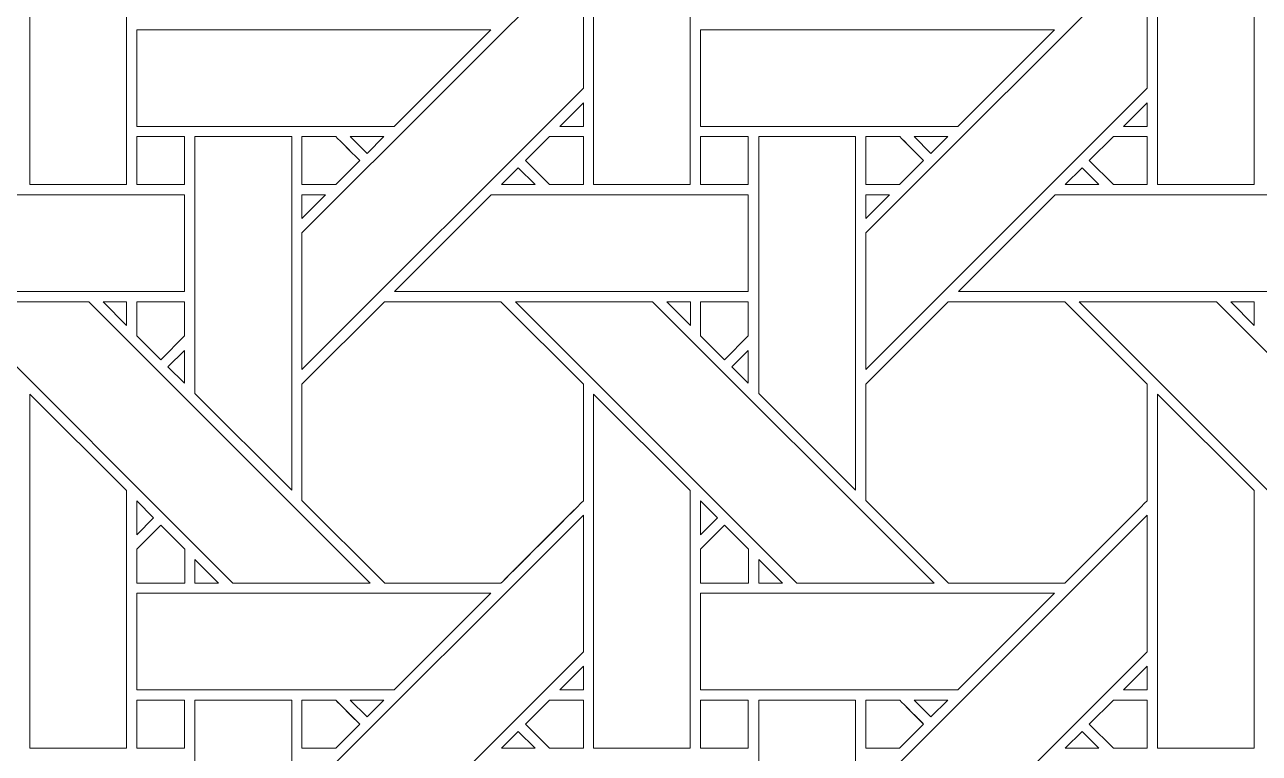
# Model space of a CAD drawing. Header units: inches. Extents: x 3.4 to 21.4, y 0.1 to 18.1.
# Drawn here: x 16.898 to 18.975, y 9.046 to 10.272 of the extents above; entities that cross this region are included whole.
import ezdxf

# ---------------------------------------------------------------- set-up
doc = ezdxf.new("R2010")
doc.units = ezdxf.units.IN
doc.header["$MEASUREMENT"] = 0
doc.layers.add('Design', color=7, linetype='Continuous', lineweight=0)

msp = doc.modelspace()

# ---------------------------------------------------------------- linework, layer by layer
at = {"layer": 'Design'}
for points, knots in [([(12.3829, 18.0948), (7.4123, 18.0948), (3.3829, 14.0653), (3.3829, 9.0948), (3.3829, 4.1242), (7.4123, 0.0948), (12.3829, 0.0948), (17.3534, 0.0948), (21.3829, 4.1242), (21.3829, 9.0948), (21.3829, 14.0653), (17.3534, 18.0948), (12.3829, 18.0948)], [0, 0, 0, 0, 1, 1, 1, 2, 2, 2, 3, 3, 3, 4, 4, 4, 4]), ([(12.3829, 17.2202), (7.8953, 17.2202), (4.2574, 13.5823), (4.2574, 9.0948), (4.2574, 4.6072), (7.8953, 0.9693), (12.3829, 0.9693), (16.8704, 0.9693), (20.5083, 4.6072), (20.5083, 9.0948), (20.5083, 13.5823), (16.8704, 17.2202), (12.3829, 17.2202)], [0, 0, 0, 0, 1, 1, 1, 2, 2, 2, 3, 3, 3, 4, 4, 4, 4]), ([(16.9061, 10.0031), (16.9061, 10.0031), (16.9061, 10.599), (16.9061, 10.599), (16.9061, 10.599), (17.0689, 10.4368), (17.0689, 10.4368), (17.0689, 10.4368), (17.0689, 10.0031), (17.0689, 10.0031), (17.0689, 10.0031), (16.9061, 10.0031), (16.9061, 10.0031)], [0, 0, 0, 0, 1, 1, 1, 2, 2, 2, 3, 3, 3, 4, 4, 4, 4]), ([(17.8548, 10.0031), (17.8548, 10.0031), (17.8548, 10.599), (17.8548, 10.599), (17.8548, 10.599), (18.0176, 10.4368), (18.0176, 10.4368), (18.0176, 10.4368), (18.0176, 10.0031), (18.0176, 10.0031), (18.0176, 10.0031), (17.8548, 10.0031), (17.8548, 10.0031)], [0, 0, 0, 0, 1, 1, 1, 2, 2, 2, 3, 3, 3, 4, 4, 4, 4]), ([(18.8036, 10.0031), (18.8036, 10.0031), (18.8036, 10.599), (18.8036, 10.599), (18.8036, 10.599), (18.9663, 10.4368), (18.9663, 10.4368), (18.9663, 10.4368), (18.9663, 10.0031), (18.9663, 10.0031), (18.9663, 10.0031), (18.8036, 10.0031), (18.8036, 10.0031)], [0, 0, 0, 0, 1, 1, 1, 2, 2, 2, 3, 3, 3, 4, 4, 4, 4]), ([(17.8377, 10.1654), (17.8377, 10.1654), (17.364, 9.6917), (17.364, 9.6917), (17.364, 9.6917), (17.364, 9.9218), (17.364, 9.9218), (17.364, 9.9218), (17.8377, 10.3954), (17.8377, 10.3954), (17.8377, 10.3954), (17.8377, 10.1654), (17.8377, 10.1654)], [0, 0, 0, 0, 1, 1, 1, 2, 2, 2, 3, 3, 3, 4, 4, 4, 4]), ([(18.7864, 10.1654), (18.7864, 10.1654), (18.3128, 9.6917), (18.3128, 9.6917), (18.3128, 9.6917), (18.3128, 9.9218), (18.3128, 9.9218), (18.3128, 9.9218), (18.7864, 10.3954), (18.7864, 10.3954), (18.7864, 10.3954), (18.7864, 10.1654), (18.7864, 10.1654)], [0, 0, 0, 0, 1, 1, 1, 2, 2, 2, 3, 3, 3, 4, 4, 4, 4]), ([(17.5191, 10.1012), (17.5191, 10.1012), (17.0862, 10.1012), (17.0862, 10.1012), (17.0862, 10.1012), (17.0862, 10.2639), (17.0862, 10.2639), (17.0862, 10.2639), (17.6819, 10.2639), (17.6819, 10.2639), (17.6819, 10.2639), (17.5191, 10.1012), (17.5191, 10.1012)], [0, 0, 0, 0, 1, 1, 1, 2, 2, 2, 3, 3, 3, 4, 4, 4, 4]), ([(18.4679, 10.1012), (18.4679, 10.1012), (18.0349, 10.1012), (18.0349, 10.1012), (18.0349, 10.1012), (18.0349, 10.2639), (18.0349, 10.2639), (18.0349, 10.2639), (18.6306, 10.2639), (18.6306, 10.2639), (18.6306, 10.2639), (18.4679, 10.1012), (18.4679, 10.1012)], [0, 0, 0, 0, 1, 1, 1, 2, 2, 2, 3, 3, 3, 4, 4, 4, 4]), ([(17.8377, 10.141), (17.8377, 10.141), (17.8377, 10.1012), (17.8377, 10.1012), (17.8377, 10.1012), (17.7979, 10.1012), (17.7979, 10.1012), (17.7979, 10.1012), (17.8377, 10.141), (17.8377, 10.141)], [0, 0, 0, 0, 1, 1, 1, 2, 2, 2, 3, 3, 3, 3]), ([(18.7864, 10.141), (18.7864, 10.141), (18.7864, 10.1012), (18.7864, 10.1012), (18.7864, 10.1012), (18.7467, 10.1012), (18.7467, 10.1012), (18.7467, 10.1012), (18.7864, 10.141), (18.7864, 10.141)], [0, 0, 0, 0, 1, 1, 1, 2, 2, 2, 3, 3, 3, 3]), ([(17.1665, 10.0031), (17.1665, 10.0031), (17.0862, 10.0031), (17.0862, 10.0031), (17.0862, 10.0031), (17.0862, 10.0839), (17.0862, 10.0839), (17.0862, 10.0839), (17.1665, 10.0839), (17.1665, 10.0839), (17.1665, 10.0839), (17.1665, 10.0031), (17.1665, 10.0031)], [0, 0, 0, 0, 1, 1, 1, 2, 2, 2, 3, 3, 3, 4, 4, 4, 4]), ([(17.0862, 10.0031), (17.0862, 10.0031), (17.0862, 10.0839), (17.0862, 10.0839), (17.0862, 10.0839), (17.1665, 10.0839), (17.1665, 10.0839), (17.1665, 10.0839), (17.1665, 10.0031), (17.1665, 10.0031), (17.1665, 10.0031), (17.0862, 10.0031), (17.0862, 10.0031)], [0, 0, 0, 0, 1, 1, 1, 2, 2, 2, 3, 3, 3, 4, 4, 4, 4]), ([(17.184, 9.6517), (17.184, 9.6517), (17.184, 10.0839), (17.184, 10.0839), (17.184, 10.0839), (17.3469, 10.0839), (17.3469, 10.0839), (17.3469, 10.0839), (17.3469, 9.4888), (17.3469, 9.4888), (17.3469, 9.4888), (17.184, 9.6517), (17.184, 9.6517)], [0, 0, 0, 0, 1, 1, 1, 2, 2, 2, 3, 3, 3, 4, 4, 4, 4]), ([(17.4211, 10.0839), (17.4263, 10.0788), (17.457, 10.048), (17.4615, 10.0436), (17.4615, 10.0436), (17.421, 10.0032), (17.421, 10.0032), (17.421, 10.0032), (17.3641, 10.0032), (17.3641, 10.0032), (17.3641, 10.0032), (17.3641, 10.0839), (17.3641, 10.0839), (17.3641, 10.0839), (17.4211, 10.0839), (17.4211, 10.0839)], [0, 0, 0, 0, 1, 1, 1, 2, 2, 2, 3, 3, 3, 4, 4, 4, 5, 5, 5, 5]), ([(17.4615, 10.0436), (17.4615, 10.0436), (17.421, 10.0032), (17.421, 10.0032), (17.421, 10.0032), (17.3641, 10.0032), (17.3641, 10.0032), (17.3641, 10.0032), (17.3641, 10.0839), (17.3641, 10.0839), (17.3641, 10.0839), (17.4211, 10.0839), (17.4211, 10.0839), (17.4263, 10.0788), (17.4571, 10.048), (17.4615, 10.0436)], [0, 0, 0, 0, 1, 1, 1, 2, 2, 2, 3, 3, 3, 4, 4, 4, 5, 5, 5, 5]), ([(17.4455, 10.0839), (17.4455, 10.0839), (17.5019, 10.0839), (17.5019, 10.0839), (17.5019, 10.0839), (17.4736, 10.0557), (17.4736, 10.0557), (17.4736, 10.0557), (17.4455, 10.0839), (17.4455, 10.0839)], [0, 0, 0, 0, 1, 1, 1, 2, 2, 2, 3, 3, 3, 3]), ([(17.7806, 10.0031), (17.7806, 10.0031), (17.7403, 10.0435), (17.7403, 10.0435), (17.7403, 10.0435), (17.7807, 10.084), (17.7807, 10.084), (17.7807, 10.084), (17.8377, 10.084), (17.8377, 10.084), (17.8377, 10.084), (17.8377, 10.0031), (17.8377, 10.0031), (17.8377, 10.0031), (17.7806, 10.0031), (17.7806, 10.0031)], [0, 0, 0, 0, 1, 1, 1, 2, 2, 2, 3, 3, 3, 4, 4, 4, 5, 5, 5, 5]), ([(17.8377, 10.0031), (17.8377, 10.0031), (17.7806, 10.0031), (17.7806, 10.0031), (17.7806, 10.0031), (17.7403, 10.0435), (17.7403, 10.0435), (17.7403, 10.0435), (17.7807, 10.084), (17.7807, 10.084), (17.7807, 10.084), (17.8377, 10.084), (17.8377, 10.084), (17.8377, 10.084), (17.8377, 10.0031), (17.8377, 10.0031)], [0, 0, 0, 0, 1, 1, 1, 2, 2, 2, 3, 3, 3, 4, 4, 4, 5, 5, 5, 5]), ([(18.0349, 10.0839), (18.0349, 10.0839), (18.1152, 10.0839), (18.1152, 10.0839), (18.1152, 10.0839), (18.1152, 10.0031), (18.1152, 10.0031), (18.1152, 10.0031), (18.0349, 10.0031), (18.0349, 10.0031), (18.0349, 10.0031), (18.0349, 10.0839), (18.0349, 10.0839)], [0, 0, 0, 0, 1, 1, 1, 2, 2, 2, 3, 3, 3, 4, 4, 4, 4]), ([(18.0349, 10.0031), (18.0349, 10.0031), (18.0349, 10.0839), (18.0349, 10.0839), (18.0349, 10.0839), (18.1152, 10.0839), (18.1152, 10.0839), (18.1152, 10.0839), (18.1152, 10.0031), (18.1152, 10.0031), (18.1152, 10.0031), (18.0349, 10.0031), (18.0349, 10.0031)], [0, 0, 0, 0, 1, 1, 1, 2, 2, 2, 3, 3, 3, 4, 4, 4, 4]), ([(18.1327, 9.6517), (18.1327, 9.6517), (18.1327, 10.0839), (18.1327, 10.0839), (18.1327, 10.0839), (18.2956, 10.0839), (18.2956, 10.0839), (18.2956, 10.0839), (18.2956, 9.4888), (18.2956, 9.4888), (18.2956, 9.4888), (18.1327, 9.6517), (18.1327, 9.6517)], [0, 0, 0, 0, 1, 1, 1, 2, 2, 2, 3, 3, 3, 4, 4, 4, 4]), ([(18.3699, 10.0839), (18.375, 10.0788), (18.4058, 10.048), (18.4102, 10.0436), (18.4102, 10.0436), (18.3698, 10.0032), (18.3698, 10.0032), (18.3698, 10.0032), (18.3128, 10.0032), (18.3128, 10.0032), (18.3128, 10.0032), (18.3128, 10.0839), (18.3128, 10.0839), (18.3128, 10.0839), (18.3699, 10.0839), (18.3699, 10.0839)], [0, 0, 0, 0, 1, 1, 1, 2, 2, 2, 3, 3, 3, 4, 4, 4, 5, 5, 5, 5]), ([(18.4102, 10.0436), (18.4102, 10.0436), (18.3698, 10.0032), (18.3698, 10.0032), (18.3698, 10.0032), (18.3128, 10.0032), (18.3128, 10.0032), (18.3128, 10.0032), (18.3128, 10.0839), (18.3128, 10.0839), (18.3128, 10.0839), (18.3699, 10.0839), (18.3699, 10.0839), (18.3752, 10.0786), (18.406, 10.0477), (18.4102, 10.0436)], [0, 0, 0, 0, 1, 1, 1, 2, 2, 2, 3, 3, 3, 4, 4, 4, 5, 5, 5, 5]), ([(18.3942, 10.0839), (18.3942, 10.0839), (18.4507, 10.0839), (18.4507, 10.0839), (18.4507, 10.0839), (18.4224, 10.0557), (18.4224, 10.0557), (18.4224, 10.0557), (18.3942, 10.0839), (18.3942, 10.0839)], [0, 0, 0, 0, 1, 1, 1, 2, 2, 2, 3, 3, 3, 3]), ([(18.7294, 10.0031), (18.7294, 10.0031), (18.689, 10.0435), (18.689, 10.0435), (18.689, 10.0435), (18.7294, 10.084), (18.7294, 10.084), (18.7294, 10.084), (18.7865, 10.084), (18.7865, 10.084), (18.7865, 10.084), (18.7865, 10.0031), (18.7865, 10.0031), (18.7865, 10.0031), (18.7294, 10.0031), (18.7294, 10.0031)], [0, 0, 0, 0, 1, 1, 1, 2, 2, 2, 3, 3, 3, 4, 4, 4, 5, 5, 5, 5]), ([(18.7865, 10.0031), (18.7865, 10.0031), (18.7294, 10.0031), (18.7294, 10.0031), (18.7294, 10.0031), (18.689, 10.0435), (18.689, 10.0435), (18.689, 10.0435), (18.7294, 10.084), (18.7294, 10.084), (18.7294, 10.084), (18.7865, 10.084), (18.7865, 10.084), (18.7865, 10.084), (18.7865, 10.0031), (18.7865, 10.0031)], [0, 0, 0, 0, 1, 1, 1, 2, 2, 2, 3, 3, 3, 4, 4, 4, 5, 5, 5, 5]), ([(17.7281, 10.0314), (17.7281, 10.0314), (17.7564, 10.0031), (17.7564, 10.0031), (17.7564, 10.0031), (17.6999, 10.0031), (17.6999, 10.0031), (17.6999, 10.0031), (17.7281, 10.0314), (17.7281, 10.0314)], [0, 0, 0, 0, 1, 1, 1, 2, 2, 2, 3, 3, 3, 3]), ([(18.6768, 10.0314), (18.6768, 10.0314), (18.7051, 10.0031), (18.7051, 10.0031), (18.7051, 10.0031), (18.6486, 10.0031), (18.6486, 10.0031), (18.6486, 10.0031), (18.6768, 10.0314), (18.6768, 10.0314)], [0, 0, 0, 0, 1, 1, 1, 2, 2, 2, 3, 3, 3, 3]), ([(17.1664, 9.986), (17.1664, 9.986), (17.1664, 9.8232), (17.1664, 9.8232), (17.1664, 9.8232), (16.5711, 9.8232), (16.5711, 9.8232), (16.5711, 9.8232), (16.734, 9.986), (16.734, 9.986), (16.734, 9.986), (17.1664, 9.986), (17.1664, 9.986)], [0, 0, 0, 0, 1, 1, 1, 2, 2, 2, 3, 3, 3, 4, 4, 4, 4]), ([(17.4039, 9.986), (17.4039, 9.986), (17.364, 9.9462), (17.364, 9.9462), (17.364, 9.9462), (17.364, 9.986), (17.364, 9.986), (17.364, 9.986), (17.4039, 9.986), (17.4039, 9.986)], [0, 0, 0, 0, 1, 1, 1, 2, 2, 2, 3, 3, 3, 3]), ([(18.1152, 9.986), (18.1152, 9.986), (18.1152, 9.8232), (18.1152, 9.8232), (18.1152, 9.8232), (17.5199, 9.8232), (17.5199, 9.8232), (17.5199, 9.8232), (17.6827, 9.986), (17.6827, 9.986), (17.6827, 9.986), (18.1152, 9.986), (18.1152, 9.986)], [0, 0, 0, 0, 1, 1, 1, 2, 2, 2, 3, 3, 3, 4, 4, 4, 4]), ([(18.3526, 9.986), (18.3526, 9.986), (18.3128, 9.9462), (18.3128, 9.9462), (18.3128, 9.9462), (18.3128, 9.986), (18.3128, 9.986), (18.3128, 9.986), (18.3526, 9.986), (18.3526, 9.986)], [0, 0, 0, 0, 1, 1, 1, 2, 2, 2, 3, 3, 3, 3]), ([(19.0639, 9.986), (19.0639, 9.986), (19.0639, 9.8232), (19.0639, 9.8232), (19.0639, 9.8232), (18.4686, 9.8232), (18.4686, 9.8232), (18.4686, 9.8232), (18.6314, 9.986), (18.6314, 9.986), (18.6314, 9.986), (19.0639, 9.986), (19.0639, 9.986)], [0, 0, 0, 0, 1, 1, 1, 2, 2, 2, 3, 3, 3, 4, 4, 4, 4]), ([(17.248, 9.3324), (17.248, 9.3324), (16.7745, 9.8061), (16.7745, 9.8061), (16.7745, 9.8061), (17.0054, 9.8061), (17.0054, 9.8061), (17.0054, 9.8061), (17.479, 9.3324), (17.479, 9.3324), (17.479, 9.3324), (17.248, 9.3324), (17.248, 9.3324)], [0, 0, 0, 0, 1, 1, 1, 2, 2, 2, 3, 3, 3, 4, 4, 4, 4]), ([(17.069, 9.8061), (17.069, 9.8061), (17.069, 9.7662), (17.069, 9.7662), (17.069, 9.7662), (17.0295, 9.8061), (17.0295, 9.8061), (17.0295, 9.8061), (17.069, 9.8061), (17.069, 9.8061)], [0, 0, 0, 0, 1, 1, 1, 2, 2, 2, 3, 3, 3, 3]), ([(17.1665, 9.8061), (17.1665, 9.8061), (17.1665, 9.7485), (17.1665, 9.7485), (17.1665, 9.7485), (17.1265, 9.7085), (17.1265, 9.7085), (17.1265, 9.7085), (17.0862, 9.7489), (17.0862, 9.7489), (17.0862, 9.7489), (17.0862, 9.8061), (17.0862, 9.8061), (17.0862, 9.8061), (17.1665, 9.8061), (17.1665, 9.8061)], [0, 0, 0, 0, 1, 1, 1, 2, 2, 2, 3, 3, 3, 4, 4, 4, 5, 5, 5, 5]), ([(17.1265, 9.7085), (17.1265, 9.7085), (17.0862, 9.7489), (17.0862, 9.7489), (17.0862, 9.7489), (17.0862, 9.8061), (17.0862, 9.8061), (17.0862, 9.8061), (17.1665, 9.8061), (17.1665, 9.8061), (17.1665, 9.8061), (17.1665, 9.7485), (17.1665, 9.7485), (17.1665, 9.7485), (17.1265, 9.7085), (17.1265, 9.7085)], [0, 0, 0, 0, 1, 1, 1, 2, 2, 2, 3, 3, 3, 4, 4, 4, 5, 5, 5, 5]), ([(17.5028, 9.8061), (17.5028, 9.8061), (17.699, 9.8061), (17.699, 9.8061), (17.699, 9.8061), (17.8377, 9.6673), (17.8377, 9.6673), (17.8377, 9.6673), (17.8377, 9.4711), (17.8377, 9.4711), (17.8199, 9.4532), (17.708, 9.3414), (17.699, 9.3324), (17.699, 9.3324), (17.5033, 9.3324), (17.5033, 9.3324), (17.5033, 9.3324), (17.3641, 9.4717), (17.3641, 9.4717), (17.3641, 9.4717), (17.3641, 9.6673), (17.3641, 9.6673), (17.3641, 9.6673), (17.5028, 9.8061), (17.5028, 9.8061)], [0, 0, 0, 0, 1, 1, 1, 2, 2, 2, 3, 3, 3, 4, 4, 4, 5, 5, 5, 6, 6, 6, 7, 7, 7, 8, 8, 8, 8]), ([(17.8377, 9.4711), (17.8203, 9.4535), (17.7083, 9.3417), (17.699, 9.3324), (17.699, 9.3324), (17.5033, 9.3324), (17.5033, 9.3324), (17.5033, 9.3324), (17.3641, 9.4717), (17.3641, 9.4717), (17.3641, 9.4717), (17.3641, 9.6673), (17.3641, 9.6673), (17.3641, 9.6673), (17.5028, 9.8061), (17.5028, 9.8061), (17.5028, 9.8061), (17.699, 9.8061), (17.699, 9.8061), (17.699, 9.8061), (17.8377, 9.6673), (17.8377, 9.6673), (17.8377, 9.6673), (17.8377, 9.4711), (17.8377, 9.4711)], [0, 0, 0, 0, 1, 1, 1, 2, 2, 2, 3, 3, 3, 4, 4, 4, 5, 5, 5, 6, 6, 6, 7, 7, 7, 8, 8, 8, 8]), ([(18.1968, 9.3324), (18.1968, 9.3324), (17.7232, 9.8061), (17.7232, 9.8061), (17.7232, 9.8061), (17.9541, 9.8061), (17.9541, 9.8061), (17.9541, 9.8061), (18.4278, 9.3324), (18.4278, 9.3324), (18.4278, 9.3324), (18.1968, 9.3324), (18.1968, 9.3324)], [0, 0, 0, 0, 1, 1, 1, 2, 2, 2, 3, 3, 3, 4, 4, 4, 4]), ([(18.0177, 9.8061), (18.0177, 9.8061), (18.0177, 9.7662), (18.0177, 9.7662), (18.0177, 9.7662), (17.9783, 9.8061), (17.9783, 9.8061), (17.9783, 9.8061), (18.0177, 9.8061), (18.0177, 9.8061)], [0, 0, 0, 0, 1, 1, 1, 2, 2, 2, 3, 3, 3, 3]), ([(18.1152, 9.8061), (18.1152, 9.8061), (18.1152, 9.7485), (18.1152, 9.7485), (18.1152, 9.7485), (18.0753, 9.7085), (18.0753, 9.7085), (18.0753, 9.7085), (18.0349, 9.7489), (18.0349, 9.7489), (18.0349, 9.7489), (18.0349, 9.8061), (18.0349, 9.8061), (18.0349, 9.8061), (18.1152, 9.8061), (18.1152, 9.8061)], [0, 0, 0, 0, 1, 1, 1, 2, 2, 2, 3, 3, 3, 4, 4, 4, 5, 5, 5, 5]), ([(18.0753, 9.7085), (18.0753, 9.7085), (18.0349, 9.7489), (18.0349, 9.7489), (18.0349, 9.7489), (18.0349, 9.8061), (18.0349, 9.8061), (18.0349, 9.8061), (18.1152, 9.8061), (18.1152, 9.8061), (18.1152, 9.8061), (18.1152, 9.7485), (18.1152, 9.7485), (18.1152, 9.7485), (18.0753, 9.7085), (18.0753, 9.7085)], [0, 0, 0, 0, 1, 1, 1, 2, 2, 2, 3, 3, 3, 4, 4, 4, 5, 5, 5, 5]), ([(18.4515, 9.8061), (18.4515, 9.8061), (18.6477, 9.8061), (18.6477, 9.8061), (18.6477, 9.8061), (18.7865, 9.6673), (18.7865, 9.6673), (18.7865, 9.6673), (18.7865, 9.4711), (18.7865, 9.4711), (18.7687, 9.4532), (18.6567, 9.3414), (18.6478, 9.3324), (18.6478, 9.3324), (18.452, 9.3324), (18.452, 9.3324), (18.452, 9.3324), (18.3128, 9.4717), (18.3128, 9.4717), (18.3128, 9.4717), (18.3128, 9.6673), (18.3128, 9.6673), (18.3128, 9.6673), (18.4515, 9.8061), (18.4515, 9.8061)], [0, 0, 0, 0, 1, 1, 1, 2, 2, 2, 3, 3, 3, 4, 4, 4, 5, 5, 5, 6, 6, 6, 7, 7, 7, 8, 8, 8, 8]), ([(18.7865, 9.4711), (18.7687, 9.4532), (18.6568, 9.3415), (18.6478, 9.3324), (18.6478, 9.3324), (18.452, 9.3324), (18.452, 9.3324), (18.452, 9.3324), (18.3128, 9.4717), (18.3128, 9.4717), (18.3128, 9.4717), (18.3128, 9.6673), (18.3128, 9.6673), (18.3128, 9.6673), (18.4515, 9.8061), (18.4515, 9.8061), (18.4515, 9.8061), (18.6477, 9.8061), (18.6477, 9.8061), (18.6477, 9.8061), (18.7865, 9.6673), (18.7865, 9.6673), (18.7865, 9.6673), (18.7865, 9.4711), (18.7865, 9.4711)], [0, 0, 0, 0, 1, 1, 1, 2, 2, 2, 3, 3, 3, 4, 4, 4, 5, 5, 5, 6, 6, 6, 7, 7, 7, 8, 8, 8, 8]), ([(19.1455, 9.3324), (19.1455, 9.3324), (18.6719, 9.8061), (18.6719, 9.8061), (18.6719, 9.8061), (18.9029, 9.8061), (18.9029, 9.8061), (18.9029, 9.8061), (19.3765, 9.3324), (19.3765, 9.3324), (19.3765, 9.3324), (19.1455, 9.3324), (19.1455, 9.3324)], [0, 0, 0, 0, 1, 1, 1, 2, 2, 2, 3, 3, 3, 4, 4, 4, 4]), ([(18.9664, 9.8061), (18.9664, 9.8061), (18.9664, 9.7662), (18.9664, 9.7662), (18.9664, 9.7662), (18.927, 9.8061), (18.927, 9.8061), (18.927, 9.8061), (18.9664, 9.8061), (18.9664, 9.8061)], [0, 0, 0, 0, 1, 1, 1, 2, 2, 2, 3, 3, 3, 3]), ([(17.1664, 9.7242), (17.1664, 9.7242), (17.1664, 9.6691), (17.1664, 9.6691), (17.1664, 9.6691), (17.1387, 9.6964), (17.1387, 9.6964), (17.1387, 9.6964), (17.1664, 9.7242), (17.1664, 9.7242)], [0, 0, 0, 0, 1, 1, 1, 2, 2, 2, 3, 3, 3, 3]), ([(18.1152, 9.7242), (18.1152, 9.7242), (18.1152, 9.6691), (18.1152, 9.6691), (18.1152, 9.6691), (18.0874, 9.6964), (18.0874, 9.6964), (18.0874, 9.6964), (18.1152, 9.7242), (18.1152, 9.7242)], [0, 0, 0, 0, 1, 1, 1, 2, 2, 2, 3, 3, 3, 3]), ([(16.9061, 9.0544), (16.9061, 9.0544), (16.9061, 9.6503), (16.9061, 9.6503), (16.9061, 9.6503), (17.0689, 9.4881), (17.0689, 9.4881), (17.0689, 9.4881), (17.0689, 9.0544), (17.0689, 9.0544), (17.0689, 9.0544), (16.9061, 9.0544), (16.9061, 9.0544)], [0, 0, 0, 0, 1, 1, 1, 2, 2, 2, 3, 3, 3, 4, 4, 4, 4]), ([(17.8548, 9.0544), (17.8548, 9.0544), (17.8548, 9.6503), (17.8548, 9.6503), (17.8548, 9.6503), (18.0176, 9.4881), (18.0176, 9.4881), (18.0176, 9.4881), (18.0176, 9.0544), (18.0176, 9.0544), (18.0176, 9.0544), (17.8548, 9.0544), (17.8548, 9.0544)], [0, 0, 0, 0, 1, 1, 1, 2, 2, 2, 3, 3, 3, 4, 4, 4, 4]), ([(18.8036, 9.0544), (18.8036, 9.0544), (18.8036, 9.6503), (18.8036, 9.6503), (18.8036, 9.6503), (18.9663, 9.4881), (18.9663, 9.4881), (18.9663, 9.4881), (18.9663, 9.0544), (18.9663, 9.0544), (18.9663, 9.0544), (18.8036, 9.0544), (18.8036, 9.0544)], [0, 0, 0, 0, 1, 1, 1, 2, 2, 2, 3, 3, 3, 4, 4, 4, 4]), ([(17.0862, 9.4138), (17.0862, 9.4138), (17.0862, 9.4706), (17.0862, 9.4706), (17.0862, 9.4706), (17.1144, 9.442), (17.1144, 9.442), (17.1144, 9.442), (17.0862, 9.4138), (17.0862, 9.4138)], [0, 0, 0, 0, 1, 1, 1, 2, 2, 2, 3, 3, 3, 3]), ([(18.0349, 9.4138), (18.0349, 9.4138), (18.0349, 9.4706), (18.0349, 9.4706), (18.0349, 9.4706), (18.0631, 9.442), (18.0631, 9.442), (18.0631, 9.442), (18.0349, 9.4138), (18.0349, 9.4138)], [0, 0, 0, 0, 1, 1, 1, 2, 2, 2, 3, 3, 3, 3]), ([(17.364, 8.9731), (17.364, 8.9731), (17.8377, 9.4467), (17.8377, 9.4467), (17.8377, 9.4467), (17.8377, 9.2166), (17.8377, 9.2166), (17.8377, 9.2166), (17.364, 8.743), (17.364, 8.743), (17.364, 8.743), (17.364, 8.9731), (17.364, 8.9731)], [0, 0, 0, 0, 1, 1, 1, 2, 2, 2, 3, 3, 3, 4, 4, 4, 4]), ([(18.3128, 8.9731), (18.3128, 8.9731), (18.7864, 9.4467), (18.7864, 9.4467), (18.7864, 9.4467), (18.7864, 9.2166), (18.7864, 9.2166), (18.7864, 9.2166), (18.3128, 8.743), (18.3128, 8.743), (18.3128, 8.743), (18.3128, 8.9731), (18.3128, 8.9731)], [0, 0, 0, 0, 1, 1, 1, 2, 2, 2, 3, 3, 3, 4, 4, 4, 4]), ([(17.0862, 9.3322), (17.0862, 9.3322), (17.0862, 9.3895), (17.0862, 9.3895), (17.0862, 9.3895), (17.1265, 9.4298), (17.1265, 9.4298), (17.1265, 9.4298), (17.1669, 9.3895), (17.1669, 9.3895), (17.1669, 9.3895), (17.1669, 9.3322), (17.1669, 9.3322), (17.1669, 9.3322), (17.0862, 9.3322), (17.0862, 9.3322)], [0, 0, 0, 0, 1, 1, 1, 2, 2, 2, 3, 3, 3, 4, 4, 4, 5, 5, 5, 5]), ([(17.1265, 9.4298), (17.1265, 9.4298), (17.1669, 9.3895), (17.1669, 9.3895), (17.1669, 9.3895), (17.1669, 9.3322), (17.1669, 9.3322), (17.1669, 9.3322), (17.0862, 9.3322), (17.0862, 9.3322), (17.0862, 9.3322), (17.0862, 9.3895), (17.0862, 9.3895), (17.0862, 9.3895), (17.1265, 9.4298), (17.1265, 9.4298)], [0, 0, 0, 0, 1, 1, 1, 2, 2, 2, 3, 3, 3, 4, 4, 4, 5, 5, 5, 5]), ([(18.0349, 9.3322), (18.0349, 9.3322), (18.0349, 9.3895), (18.0349, 9.3895), (18.0349, 9.3895), (18.0753, 9.4298), (18.0753, 9.4298), (18.0753, 9.4298), (18.1156, 9.3895), (18.1156, 9.3895), (18.1156, 9.3895), (18.1156, 9.3322), (18.1156, 9.3322), (18.1156, 9.3322), (18.0349, 9.3322), (18.0349, 9.3322)], [0, 0, 0, 0, 1, 1, 1, 2, 2, 2, 3, 3, 3, 4, 4, 4, 5, 5, 5, 5]), ([(18.0753, 9.4298), (18.0753, 9.4298), (18.1156, 9.3895), (18.1156, 9.3895), (18.1156, 9.3895), (18.1156, 9.3322), (18.1156, 9.3322), (18.1156, 9.3322), (18.0349, 9.3322), (18.0349, 9.3322), (18.0349, 9.3322), (18.0349, 9.3895), (18.0349, 9.3895), (18.0349, 9.3895), (18.0753, 9.4298), (18.0753, 9.4298)], [0, 0, 0, 0, 1, 1, 1, 2, 2, 2, 3, 3, 3, 4, 4, 4, 5, 5, 5, 5]), ([(17.1841, 9.3324), (17.1841, 9.3324), (17.1841, 9.3722), (17.1841, 9.3722), (17.1841, 9.3722), (17.2238, 9.3324), (17.2238, 9.3324), (17.2238, 9.3324), (17.1841, 9.3324), (17.1841, 9.3324)], [0, 0, 0, 0, 1, 1, 1, 2, 2, 2, 3, 3, 3, 3]), ([(18.1328, 9.3324), (18.1328, 9.3324), (18.1328, 9.3722), (18.1328, 9.3722), (18.1328, 9.3722), (18.1725, 9.3324), (18.1725, 9.3324), (18.1725, 9.3324), (18.1328, 9.3324), (18.1328, 9.3324)], [0, 0, 0, 0, 1, 1, 1, 2, 2, 2, 3, 3, 3, 3]), ([(17.0862, 9.1525), (17.0862, 9.1525), (17.0862, 9.3152), (17.0862, 9.3152), (17.0862, 9.3152), (17.6819, 9.3152), (17.6819, 9.3152), (17.6819, 9.3152), (17.5191, 9.1525), (17.5191, 9.1525), (17.5191, 9.1525), (17.0862, 9.1525), (17.0862, 9.1525)], [0, 0, 0, 0, 1, 1, 1, 2, 2, 2, 3, 3, 3, 4, 4, 4, 4]), ([(18.0349, 9.1525), (18.0349, 9.1525), (18.0349, 9.3152), (18.0349, 9.3152), (18.0349, 9.3152), (18.6306, 9.3152), (18.6306, 9.3152), (18.6306, 9.3152), (18.4679, 9.1525), (18.4679, 9.1525), (18.4679, 9.1525), (18.0349, 9.1525), (18.0349, 9.1525)], [0, 0, 0, 0, 1, 1, 1, 2, 2, 2, 3, 3, 3, 4, 4, 4, 4]), ([(17.8377, 9.1923), (17.8377, 9.1923), (17.8377, 9.1525), (17.8377, 9.1525), (17.8377, 9.1525), (17.7979, 9.1525), (17.7979, 9.1525), (17.7979, 9.1525), (17.8377, 9.1923), (17.8377, 9.1923)], [0, 0, 0, 0, 1, 1, 1, 2, 2, 2, 3, 3, 3, 3]), ([(18.7864, 9.1923), (18.7864, 9.1923), (18.7864, 9.1525), (18.7864, 9.1525), (18.7864, 9.1525), (18.7467, 9.1525), (18.7467, 9.1525), (18.7467, 9.1525), (18.7864, 9.1923), (18.7864, 9.1923)], [0, 0, 0, 0, 1, 1, 1, 2, 2, 2, 3, 3, 3, 3]), ([(17.1665, 9.0544), (17.1665, 9.0544), (17.0862, 9.0544), (17.0862, 9.0544), (17.0862, 9.0544), (17.0862, 9.1352), (17.0862, 9.1352), (17.0862, 9.1352), (17.1665, 9.1352), (17.1665, 9.1352), (17.1665, 9.1352), (17.1665, 9.0544), (17.1665, 9.0544)], [0, 0, 0, 0, 1, 1, 1, 2, 2, 2, 3, 3, 3, 4, 4, 4, 4]), ([(17.0862, 9.0544), (17.0862, 9.0544), (17.0862, 9.1352), (17.0862, 9.1352), (17.0862, 9.1352), (17.1665, 9.1352), (17.1665, 9.1352), (17.1665, 9.1352), (17.1665, 9.0544), (17.1665, 9.0544), (17.1665, 9.0544), (17.0862, 9.0544), (17.0862, 9.0544)], [0, 0, 0, 0, 1, 1, 1, 2, 2, 2, 3, 3, 3, 4, 4, 4, 4]), ([(17.3469, 9.1352), (17.3469, 9.1352), (17.3469, 8.5401), (17.3469, 8.5401), (17.3469, 8.5401), (17.184, 8.703), (17.184, 8.703), (17.184, 8.703), (17.184, 9.1352), (17.184, 9.1352), (17.184, 9.1352), (17.3469, 9.1352), (17.3469, 9.1352)], [0, 0, 0, 0, 1, 1, 1, 2, 2, 2, 3, 3, 3, 4, 4, 4, 4]), ([(17.4211, 9.1352), (17.4263, 9.1301), (17.457, 9.0993), (17.4615, 9.0948), (17.4615, 9.0948), (17.421, 9.0544), (17.421, 9.0544), (17.421, 9.0544), (17.3641, 9.0544), (17.3641, 9.0544), (17.3641, 9.0544), (17.3641, 9.1352), (17.3641, 9.1352), (17.3641, 9.1352), (17.4211, 9.1352), (17.4211, 9.1352)], [0, 0, 0, 0, 1, 1, 1, 2, 2, 2, 3, 3, 3, 4, 4, 4, 5, 5, 5, 5]), ([(17.3641, 9.0544), (17.3641, 9.0544), (17.3641, 9.1352), (17.3641, 9.1352), (17.3641, 9.1352), (17.4211, 9.1352), (17.4211, 9.1352), (17.4266, 9.1298), (17.4366, 9.1197), (17.446, 9.1102), (17.446, 9.1102), (17.4615, 9.0948), (17.4615, 9.0948), (17.4615, 9.0948), (17.421, 9.0544), (17.421, 9.0544), (17.421, 9.0544), (17.3641, 9.0544), (17.3641, 9.0544)], [0, 0, 0, 0, 1, 1, 1, 2, 2, 2, 3, 3, 3, 4, 4, 4, 5, 5, 5, 6, 6, 6, 6]), ([(17.4455, 9.1352), (17.4455, 9.1352), (17.5019, 9.1352), (17.5019, 9.1352), (17.5019, 9.1352), (17.4736, 9.107), (17.4736, 9.107), (17.4736, 9.107), (17.4455, 9.1352), (17.4455, 9.1352)], [0, 0, 0, 0, 1, 1, 1, 2, 2, 2, 3, 3, 3, 3]), ([(17.7806, 9.0544), (17.7806, 9.0544), (17.7403, 9.0948), (17.7403, 9.0948), (17.7403, 9.0948), (17.7807, 9.1352), (17.7807, 9.1352), (17.7807, 9.1352), (17.8377, 9.1352), (17.8377, 9.1352), (17.8377, 9.1352), (17.8377, 9.0544), (17.8377, 9.0544), (17.8377, 9.0544), (17.7806, 9.0544), (17.7806, 9.0544)], [0, 0, 0, 0, 1, 1, 1, 2, 2, 2, 3, 3, 3, 4, 4, 4, 5, 5, 5, 5]), ([(17.7403, 9.0948), (17.7403, 9.0948), (17.7807, 9.1352), (17.7807, 9.1352), (17.7807, 9.1352), (17.8377, 9.1352), (17.8377, 9.1352), (17.8377, 9.1352), (17.8377, 9.0544), (17.8377, 9.0544), (17.8377, 9.0544), (17.7806, 9.0544), (17.7806, 9.0544), (17.7806, 9.0544), (17.7403, 9.0948), (17.7403, 9.0948)], [0, 0, 0, 0, 1, 1, 1, 2, 2, 2, 3, 3, 3, 4, 4, 4, 5, 5, 5, 5]), ([(18.0349, 9.1352), (18.0349, 9.1352), (18.1152, 9.1352), (18.1152, 9.1352), (18.1152, 9.1352), (18.1152, 9.0544), (18.1152, 9.0544), (18.1152, 9.0544), (18.0349, 9.0544), (18.0349, 9.0544), (18.0349, 9.0544), (18.0349, 9.1352), (18.0349, 9.1352)], [0, 0, 0, 0, 1, 1, 1, 2, 2, 2, 3, 3, 3, 4, 4, 4, 4]), ([(18.0349, 9.0544), (18.0349, 9.0544), (18.0349, 9.1352), (18.0349, 9.1352), (18.0349, 9.1352), (18.1152, 9.1352), (18.1152, 9.1352), (18.1152, 9.1352), (18.1152, 9.0544), (18.1152, 9.0544), (18.1152, 9.0544), (18.0349, 9.0544), (18.0349, 9.0544)], [0, 0, 0, 0, 1, 1, 1, 2, 2, 2, 3, 3, 3, 4, 4, 4, 4]), ([(18.2956, 9.1352), (18.2956, 9.1352), (18.2956, 8.5401), (18.2956, 8.5401), (18.2956, 8.5401), (18.1327, 8.703), (18.1327, 8.703), (18.1327, 8.703), (18.1327, 9.1352), (18.1327, 9.1352), (18.1327, 9.1352), (18.2956, 9.1352), (18.2956, 9.1352)], [0, 0, 0, 0, 1, 1, 1, 2, 2, 2, 3, 3, 3, 4, 4, 4, 4]), ([(18.3699, 9.1352), (18.375, 9.1301), (18.4058, 9.0993), (18.4102, 9.0948), (18.4102, 9.0948), (18.3698, 9.0544), (18.3698, 9.0544), (18.3698, 9.0544), (18.3128, 9.0544), (18.3128, 9.0544), (18.3128, 9.0544), (18.3128, 9.1352), (18.3128, 9.1352), (18.3128, 9.1352), (18.3699, 9.1352), (18.3699, 9.1352)], [0, 0, 0, 0, 1, 1, 1, 2, 2, 2, 3, 3, 3, 4, 4, 4, 5, 5, 5, 5]), ([(18.3128, 9.0544), (18.3128, 9.0544), (18.3128, 9.1352), (18.3128, 9.1352), (18.3128, 9.1352), (18.3699, 9.1352), (18.3699, 9.1352), (18.3753, 9.1298), (18.4062, 9.0989), (18.4102, 9.0948), (18.4102, 9.0948), (18.3698, 9.0544), (18.3698, 9.0544), (18.3698, 9.0544), (18.3128, 9.0544), (18.3128, 9.0544)], [0, 0, 0, 0, 1, 1, 1, 2, 2, 2, 3, 3, 3, 4, 4, 4, 5, 5, 5, 5]), ([(18.3942, 9.1352), (18.3942, 9.1352), (18.4507, 9.1352), (18.4507, 9.1352), (18.4507, 9.1352), (18.4224, 9.107), (18.4224, 9.107), (18.4224, 9.107), (18.3942, 9.1352), (18.3942, 9.1352)], [0, 0, 0, 0, 1, 1, 1, 2, 2, 2, 3, 3, 3, 3]), ([(18.7294, 9.0544), (18.7294, 9.0544), (18.689, 9.0948), (18.689, 9.0948), (18.689, 9.0948), (18.7294, 9.1352), (18.7294, 9.1352), (18.7294, 9.1352), (18.7865, 9.1352), (18.7865, 9.1352), (18.7865, 9.1352), (18.7865, 9.0544), (18.7865, 9.0544), (18.7865, 9.0544), (18.7294, 9.0544), (18.7294, 9.0544)], [0, 0, 0, 0, 1, 1, 1, 2, 2, 2, 3, 3, 3, 4, 4, 4, 5, 5, 5, 5]), ([(18.689, 9.0948), (18.689, 9.0948), (18.7294, 9.1352), (18.7294, 9.1352), (18.7294, 9.1352), (18.7865, 9.1352), (18.7865, 9.1352), (18.7865, 9.1352), (18.7865, 9.0544), (18.7865, 9.0544), (18.7865, 9.0544), (18.7294, 9.0544), (18.7294, 9.0544), (18.7294, 9.0544), (18.689, 9.0948), (18.689, 9.0948)], [0, 0, 0, 0, 1, 1, 1, 2, 2, 2, 3, 3, 3, 4, 4, 4, 5, 5, 5, 5]), ([(17.7281, 9.0827), (17.7281, 9.0827), (17.7564, 9.0544), (17.7564, 9.0544), (17.7564, 9.0544), (17.6999, 9.0544), (17.6999, 9.0544), (17.6999, 9.0544), (17.7281, 9.0827), (17.7281, 9.0827)], [0, 0, 0, 0, 1, 1, 1, 2, 2, 2, 3, 3, 3, 3]), ([(18.6768, 9.0827), (18.6768, 9.0827), (18.7051, 9.0544), (18.7051, 9.0544), (18.7051, 9.0544), (18.6486, 9.0544), (18.6486, 9.0544), (18.6486, 9.0544), (18.6768, 9.0827), (18.6768, 9.0827)], [0, 0, 0, 0, 1, 1, 1, 2, 2, 2, 3, 3, 3, 3])]:
    msp.add_open_spline(points, degree=3, knots=knots, dxfattribs=at)

doc.saveas('drawing.dxf')
